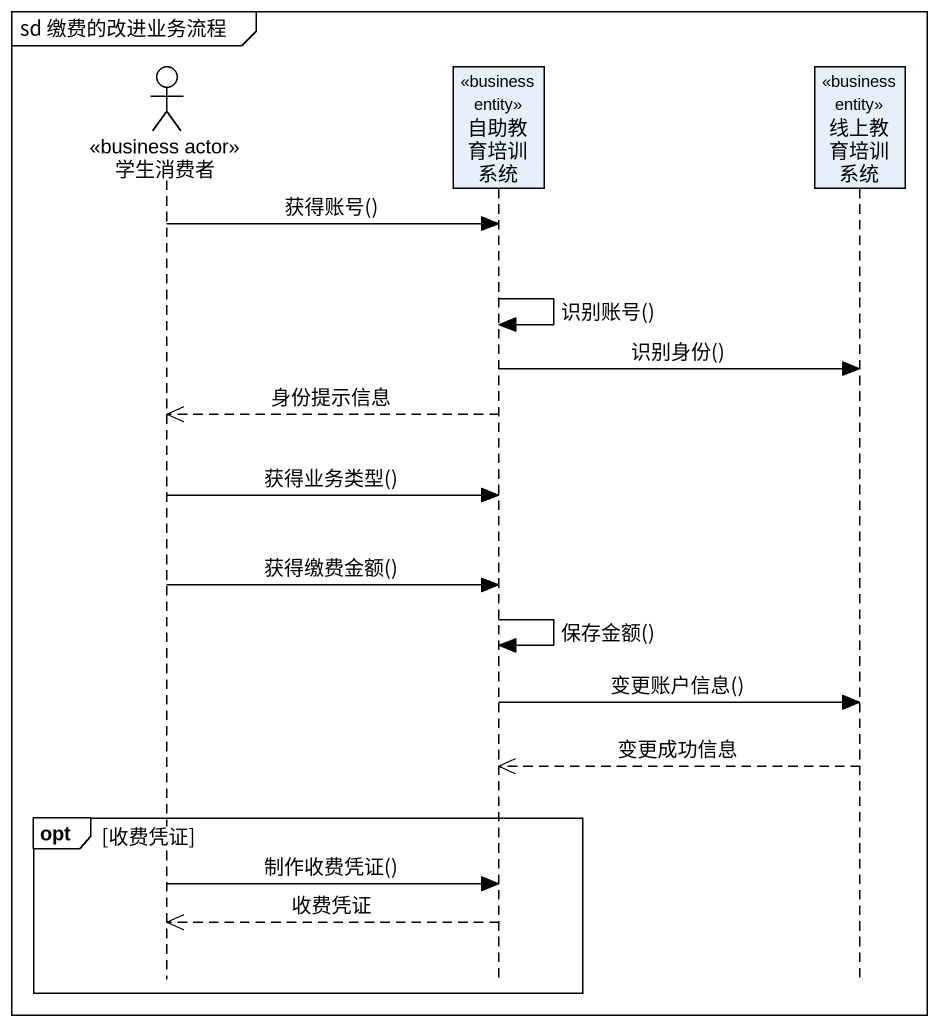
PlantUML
@startuml
mainframe sd 缴费的改进业务流程
hide footbox
actor 学生消费者 <<business actor>>
participant 自助教育培训系统 <<business entity>>
participant 线上教育培训系统 <<business entity>>

学生消费者 -> 自助教育培训系统 : 获得账号()
自助教育培训系统 -> 自助教育培训系统 : 识别账号()
自助教育培训系统 -> 线上教育培训系统 : 识别身份()
自助教育培训系统 -->> 学生消费者 : 身份提示信息
学生消费者 -> 自助教育培训系统 : 获得业务类型()
学生消费者 -> 自助教育培训系统 : 获得缴费金额()
自助教育培训系统 -> 自助教育培训系统 : 保存金额()
自助教育培训系统 -> 线上教育培训系统 : 变更账户信息()
线上教育培训系统 -->> 自助教育培训系统 : 变更成功信息
opt 收费凭证
  学生消费者 -> 自助教育培训系统 : 制作收费凭证()
  自助教育培训系统 -->> 学生消费者 : 收费凭证
end
@enduml
